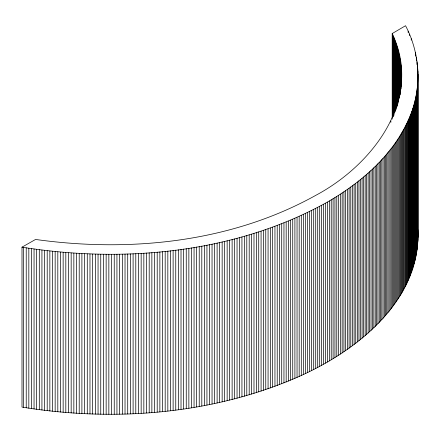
<?xml version="1.0" encoding="UTF-8"?>
<svg xmlns="http://www.w3.org/2000/svg" width="440" height="440" viewBox="0 0 440 440"><rect width="100%" height="100%" fill="white"/><g stroke="black" fill="none" stroke-linecap="round" stroke-linejoin="round"><path stroke-width="0.66" d="M22 247.159C124.806 263.489 235.345 253.143 327.448 202.07C361.229 182.485 392.843 155.469 408.815 119.037C422.158 89.535 420.657 54.269 405.548 25.718L392.189 33.55C423.544 99.396 372.405 165.16 315.793 195.338C231.297 242.314 130.213 252.687 35.563 239.448L22 247.159L22 407.094C114.692 422.098 212.68 414.398 299.178 376.442C357.478 350.449 421.355 300.157 417.813 229.565M417.989 74.3L417.989 237.347M417.896 71.187L417.896 240.466M417.813 69.63L417.813 242.022M417.709 68.074L417.709 69.443M417.709 83.644L417.709 243.579M417.577 66.517L417.577 69.262M417.577 85.201L417.577 245.135M417.423 64.961L417.423 69.08M417.423 86.752L417.423 246.686M417.247 63.404L417.247 64.779M417.247 88.308L417.247 248.243M417.049 61.853L417.049 64.598M417.049 89.859L417.049 249.794M416.823 91.416L416.823 251.35M416.576 58.751L416.576 60.808M416.576 92.967L416.576 252.901M416.306 57.2L416.306 58.575M416.306 94.512L416.306 254.447M416.014 96.063L416.014 255.998M415.695 54.104L415.695 56.166M415.695 97.609L415.695 257.543M415.355 52.558L415.355 53.933M415.355 99.154L415.355 259.089M414.992 100.7L414.992 260.634M414.607 102.24L414.607 262.174M414.194 103.78L414.194 263.714M413.76 105.32L413.76 265.249M413.303 106.854L413.303 266.783M412.825 108.383L412.825 268.318M412.319 109.918L412.319 269.846M411.796 111.441L411.796 271.376M411.246 38.748L411.246 40.123M411.246 112.97L411.246 272.899M410.674 114.488L410.674 274.423M410.075 116.012L410.075 275.94M409.459 34.188L409.459 35.563M409.459 117.524L409.459 277.459M408.815 119.037L408.815 278.971M408.155 31.169L408.155 32.538M408.155 120.549L408.155 280.484M407.468 122.056L407.468 281.991M406.758 123.558L406.758 283.492M406.027 125.054L406.027 284.988M405.268 126.55L405.268 286.484M404.492 128.046L404.492 287.975M403.689 129.531L403.689 289.465M402.87 131.016L402.87 290.95M402.023 132.495L402.023 292.43M401.467 72.908L401.467 85.916M401.412 71.434L401.412 85.805M401.335 69.96L401.335 85.861M401.231 68.486L401.231 85.597M401.11 67.012L401.11 85.492M401.159 133.969L401.159 293.904M400.966 65.544L400.966 88.913M400.796 64.07L400.796 89.397M400.609 62.601L400.609 92.032M400.4 61.133L400.4 91.955M400.268 135.438L400.268 295.372M400.164 59.664L400.164 94.793M399.911 58.196L399.911 95.156M399.63 56.727L399.63 97.114M399.327 55.264L399.327 97.014M399.355 136.906L399.355 296.841M399.009 53.801L399.009 98.978M398.662 52.344L398.662 100.743M398.42 138.364L398.42 298.298M398.299 50.881L398.299 102.218M397.909 49.423L397.909 103.659M397.496 47.971L397.496 105.463M397.469 139.821L397.469 299.756M397.067 46.514L397.067 106.75M396.611 45.067L396.611 108.037M396.49 141.273L396.49 301.208M396.132 43.615L396.132 109.467M395.637 42.169L395.637 110.913M395.489 142.72L395.489 302.654M395.115 40.727L395.115 111.909M394.576 39.287L394.576 112.519M394.466 144.161L394.466 304.095M394.009 37.846L394.009 115.236M393.426 36.41L393.426 116.672M393.426 145.602L393.426 305.531M392.816 34.98L392.816 117.112M392.359 147.031L392.359 306.966M392.189 33.55L392.189 119.108M391.27 148.456L391.27 308.391M390.868 121.011L390.868 122.38M390.165 149.875L390.165 309.81M389.037 151.288L389.037 311.223M387.882 152.702L387.882 312.631M386.711 154.105L386.711 314.034M385.517 155.502L385.517 315.43M384.302 156.888L384.302 316.822M383.07 158.274L383.07 318.208M381.81 159.654L381.81 319.589M380.534 161.024L380.534 320.958M379.236 162.393L379.236 322.327M377.922 163.752L377.922 323.686M376.58 165.105L376.58 325.034M375.221 166.447L375.221 326.381M373.841 167.788L373.841 327.723M372.444 169.12L372.444 329.054M371.025 170.445L371.025 330.374M369.584 171.76L369.584 331.694M368.126 173.069L368.126 333.003M366.647 174.372L366.647 334.307M365.145 175.67L365.145 335.599M363.627 176.957L363.627 336.892M362.087 178.233L362.087 338.168M360.531 179.509L360.531 339.444M358.958 180.769L358.958 340.703M357.363 182.028L357.363 341.963M355.745 183.277L355.745 343.211M354.112 184.514L354.112 344.449M352.462 185.746L352.462 345.68M350.79 186.972L350.79 346.902M349.102 188.183L349.102 348.117M347.397 189.393L347.397 349.327M345.67 190.586L345.67 350.52M343.926 191.78L343.926 351.709M342.166 192.957L342.166 352.891M340.389 194.128L340.389 354.063M338.591 195.288L338.591 355.223M336.776 196.444L336.776 356.378M334.945 197.588L334.945 357.522M333.097 198.721L333.097 358.655M331.232 199.848L331.232 359.783M329.351 200.965L329.351 360.899M327.448 202.07L327.448 362.005M325.534 203.165L325.534 363.099M323.604 204.254L323.604 364.188M321.651 205.332L321.651 365.261M319.688 206.399L319.688 366.333M317.708 207.455L317.708 367.389M315.711 208.5L315.711 368.434M313.698 209.539L313.698 369.474M311.668 210.568L311.668 370.497M309.623 211.585L309.623 371.514M307.566 212.586L307.566 372.521M305.492 213.587L305.492 373.516M303.402 214.572L303.402 374.506M301.296 215.545L301.296 375.48M299.178 216.507L299.178 376.442M297.044 217.465L297.044 377.399M294.899 218.405L294.899 378.34M292.738 219.34L292.738 379.269M290.56 220.259L290.56 380.193M288.37 221.172L288.37 381.101M286.171 222.068L286.171 382.002M283.954 222.954L283.954 382.888M281.721 223.834L281.721 383.768M279.477 224.697L279.477 384.632M277.222 225.549L277.222 385.484M274.951 226.397L274.951 386.326M272.673 227.227L272.673 387.161M270.38 228.047L270.38 387.981M268.07 228.855L268.07 388.79M265.755 229.647L265.755 389.582M263.423 230.434L263.423 390.368M261.079 231.209L261.079 391.144M258.726 231.968L258.726 391.903M256.361 232.716L256.361 392.651M253.985 233.453L253.985 393.388M251.598 234.179L251.598 394.114M249.2 234.894L249.2 394.829M246.791 235.593L246.791 395.527M244.371 236.286L244.371 396.215M241.94 236.962L241.94 396.891M239.498 237.622L239.498 397.557M237.05 238.277L237.05 398.211M234.586 238.915L234.586 398.849M232.122 239.542L232.122 399.476M229.642 240.157L229.642 400.092M227.15 240.763L227.15 400.697M224.653 241.351L224.653 401.286M222.151 241.929L222.151 401.863M219.637 242.49L219.637 402.424M217.113 243.045L217.113 402.98M214.583 243.584L214.583 403.519M212.042 244.112L212.042 404.041M209.495 244.624L209.495 404.558M206.938 245.124L206.938 405.059M204.38 245.614L204.38 405.543M201.806 246.087L201.806 406.021M199.232 246.549L199.232 406.483M196.647 247L196.647 406.929M194.056 247.434L194.056 407.368M191.461 247.858L191.461 407.792M188.859 248.265L188.859 408.199M186.252 248.661L186.252 408.595M183.634 249.046L183.634 408.98M181.016 249.414L181.016 409.349M178.387 249.772L178.387 409.706M175.758 250.118L175.758 410.053M173.118 250.448L173.118 410.382M170.478 250.762L170.478 410.696M167.833 251.07L167.833 411.004M165.181 251.361L165.181 411.29M162.531 251.636L162.531 411.57M159.869 251.9L159.869 411.834M157.207 252.148L157.207 412.082M154.539 252.39L154.539 412.319M151.871 252.61L151.871 412.544M149.198 252.819L149.198 412.753M146.52 253.017L146.52 412.951M143.841 253.198L143.841 413.132M141.157 253.369L141.157 413.303M138.474 253.528L138.474 413.457M135.79 253.666L135.79 413.6M133.1 253.798L133.1 413.732M130.411 253.913L130.411 413.848M127.716 254.012L127.716 413.947M125.026 254.106L125.026 414.035M122.331 254.177L122.331 414.111M119.63 254.238L119.63 414.172M116.936 254.287L116.936 414.222M114.241 254.32L114.241 414.255M111.54 254.342L111.54 414.277M108.845 254.348L108.845 414.282M106.145 254.342L106.145 414.277M103.45 254.32L103.45 414.255M100.749 254.287L100.749 414.222M98.054 254.238L98.054 414.172M95.359 254.177L95.359 414.111M92.664 254.106L92.664 414.035M89.969 254.012L89.969 413.947M87.279 253.913L87.279 413.848M84.585 253.798L84.585 413.732M81.901 253.666L81.901 413.6M79.211 253.528L79.211 413.457M76.527 253.369L76.527 413.303M73.849 253.198L73.849 413.132M71.165 253.017L71.165 412.951M68.492 252.819L68.492 412.753M65.819 252.61L65.819 412.544M63.146 252.39L63.146 412.319M60.478 252.148L60.478 412.082M57.816 251.9L57.816 411.834M55.16 251.636L55.16 411.57M52.503 251.361L52.503 411.29M49.852 251.07L49.852 411.004M47.207 250.762L47.207 410.696M44.567 250.448L44.567 410.382M41.932 250.118L41.932 410.053M39.298 249.772L39.298 409.706M36.674 249.414L36.674 409.349M34.05 249.046L34.05 408.98M31.438 248.661L31.438 408.595M28.826 248.265L28.826 408.199M26.224 247.858L26.224 407.792M23.628 247.434L23.628 407.368"/></g></svg>
